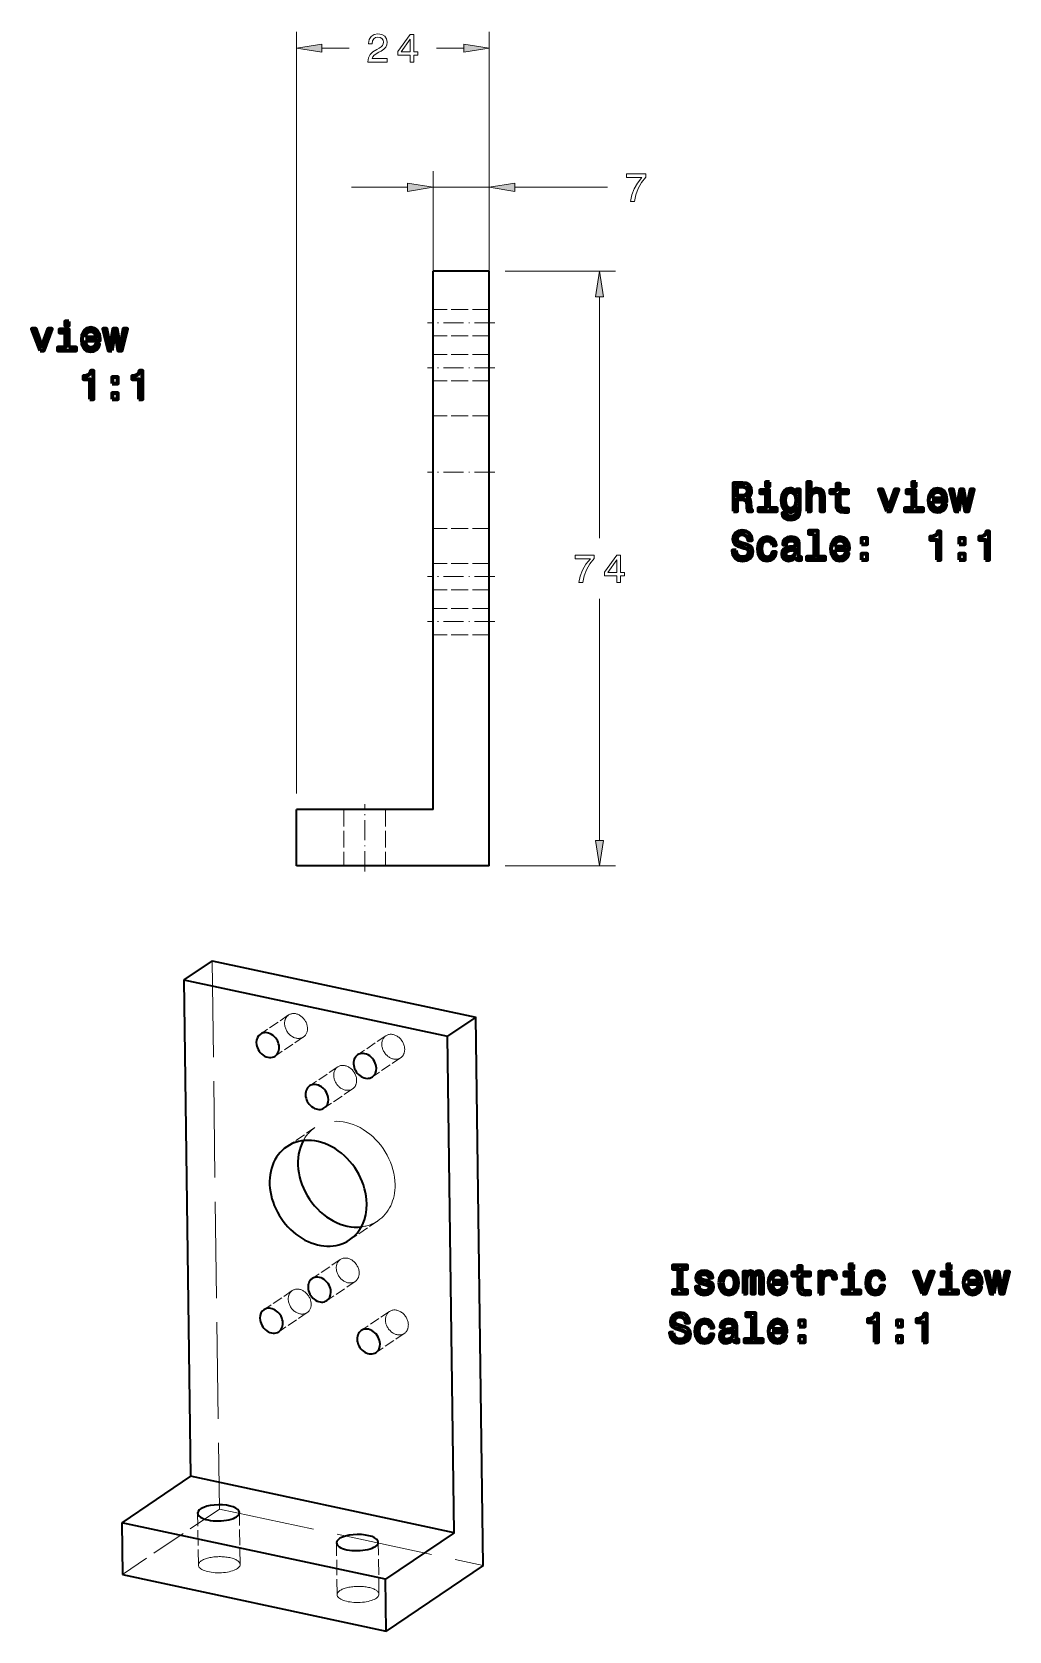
# Model space of a CAD drawing. Extents: x 16 to 259, y 10 to 209.
# Drawn here: x 137.3 to 258.9, y 10 to 209 of the extents above; entities that cross this region are included whole.
import ezdxf

# ---------------------------------------------------------------- set-up
doc = ezdxf.new("R2010")
doc.units = 0
doc.linetypes.add('DASHDOT', pattern=[18.5, 12, -3, 0.5, -3])
doc.linetypes.add('DASHED', pattern=[15, 12, -3])

msp = doc.modelspace()

# ---------------------------------------------------------------- linework, layer by layer
at = {"color": 7, "lineweight": 13}
for p, q in [((170.23587, 114.2388), (170.23587, 209.022125)), ((194.23587, 114.2388), (194.23587, 209.022125)), ((187.23587, 156.2388), (187.23587, 191.689331)), ((194.23587, 156.2388), (194.23587, 191.689331)), ((207.963745, 146.020798), (207.963745, 176.063782)), ((207.963745, 108.413818), (207.963745, 138.456802))]:
    msp.add_line(p, q, dxfattribs=at)
at = {"color": 7, "lineweight": 13, "ltscale": 0.085174}
for p, q in [((173.410889, 207.022125), (176.817841, 207.022125)), ((187.6539, 207.022125), (191.060852, 207.022125))]:
    msp.add_line(p, q, dxfattribs=at)
at = {"color": 7, "lineweight": 13, "ltscale": 0.174625}
msp.add_line((177.075867, 189.689331), (184.060852, 189.689331), dxfattribs=at)
at = {"color": 7, "lineweight": 13, "ltscale": 0.175}
msp.add_line((187.23587, 189.689331), (194.23587, 189.689331), dxfattribs=at)
at = {"color": 7, "lineweight": 13, "ltscale": 0.28875}
msp.add_line((197.410889, 189.689331), (208.960876, 189.689331), dxfattribs=at)
at = {"color": 7, "lineweight": 35}
for p, q in [((187.23587, 112.2388), (187.23587, 179.2388)), ((194.23587, 105.2388), (194.23587, 179.2388)), ((194.23587, 105.2388), (170.23587, 105.2388)), ((159.739105, 93.437881), (192.577148, 86.414574)), ((156.217621, 91.058876), (157.035431, 29.275707)), ((156.217621, 91.058876), (189.055649, 84.035568)), ((193.480408, 18.176453), (192.577148, 86.414574)), ((189.873474, 22.252399), (189.055649, 84.035568)), ((189.873474, 22.252399), (157.035431, 29.275707)), ((181.321259, 16.474804), (148.483231, 23.498112)), ((148.568665, 17.043156), (181.406708, 10.019848))]:
    msp.add_line(p, q, dxfattribs=at)
at = {"color": 7, "lineweight": 35, "ltscale": 0.175}
for p, q in [((194.23587, 179.2388), (187.23587, 179.2388)), ((170.23587, 105.2388), (170.23587, 112.2388))]:
    msp.add_line(p, q, dxfattribs=at)
at = {"color": 7, "lineweight": 13, "ltscale": 0.343197}
for p, q in [((196.23587, 179.2388), (209.963745, 179.2388)), ((196.23587, 105.2388), (209.963745, 105.2388))]:
    msp.add_line(p, q, dxfattribs=at)
at = {"color": 7, "linetype": 'DASHED', "lineweight": 13, "ltscale": 0.175}
for p, q in [((194.23587, 174.4888), (187.23587, 174.4888)), ((194.23587, 174.4888), (187.23587, 174.4888)), ((194.23587, 171.188797), (187.23587, 171.188797)), ((194.23587, 171.188797), (187.23587, 171.188797)), ((194.23587, 168.888794), (187.23587, 168.888794)), ((194.23587, 165.588806), (187.23587, 165.588806)), ((194.23587, 161.2388), (187.23587, 161.2388)), ((194.23587, 147.2388), (187.23587, 147.2388)), ((194.23587, 142.888794), (187.23587, 142.888794)), ((194.23587, 139.588806), (187.23587, 139.588806)), ((194.23587, 137.288803), (187.23587, 137.288803)), ((194.23587, 137.288803), (187.23587, 137.288803)), ((194.23587, 133.9888), (187.23587, 133.9888)), ((194.23587, 133.9888), (187.23587, 133.9888)), ((176.135864, 112.2388), (176.135864, 105.2388)), ((176.135864, 112.2388), (176.135864, 105.2388)), ((181.335876, 112.2388), (181.335876, 105.2388)), ((181.335876, 112.2388), (181.335876, 105.2388))]:
    msp.add_line(p, q, dxfattribs=at)
at = {"color": 7, "linetype": 'DASHDOT', "lineweight": 13, "ltscale": 0.210015}
for p, q in [((194.935913, 172.838806), (186.535324, 172.838806)), ((194.935913, 167.2388), (186.535324, 167.2388)), ((194.935913, 154.2388), (186.535324, 154.2388)), ((194.935913, 141.2388), (186.535324, 141.2388)), ((194.935913, 135.638794), (186.535324, 135.638794))]:
    msp.add_line(p, q, dxfattribs=at)
at = {"color": 7, "lineweight": 35, "ltscale": 0.425}
msp.add_line((187.23587, 112.2388), (170.23587, 112.2388), dxfattribs=at)
at = {"color": 7, "linetype": 'DASHDOT', "lineweight": 13, "ltscale": 0.21}
msp.add_line((178.73587, 104.538803), (178.73587, 112.938797), dxfattribs=at)
at = {"color": 7, "lineweight": 35, "ltscale": 0.106244}
for p, q in [((159.739105, 93.437881), (156.217621, 91.058876)), ((192.577148, 86.414574), (189.055649, 84.035568))]:
    msp.add_line(p, q, dxfattribs=at)
at = {"color": 7, "linetype": 'DASHED', "lineweight": 13}
for p, q in [((159.739105, 93.437881), (160.642365, 25.19976)), ((160.642365, 25.19976), (193.480408, 18.176453))]:
    msp.add_line(p, q, dxfattribs=at)
at = {"color": 7, "linetype": 'DASHED', "lineweight": 13, "ltscale": 0.106244}
for p, q in [((169.263489, 86.68557), (165.741989, 84.306564)), ((171.110794, 83.951073), (167.589294, 81.572067)), ((175.380951, 80.227837), (171.859467, 77.848831)), ((177.228256, 77.49334), (173.706757, 75.114334)), ((172.544769, 72.673256), (169.02327, 70.29425))]:
    msp.add_line(p, q, dxfattribs=at)
at = {"color": 7, "linetype": 'DASHED', "lineweight": 13, "ltscale": 0.106245}
for p, q in [((181.36171, 84.098038), (177.84021, 81.719025)), ((183.209015, 81.363541), (179.687515, 78.984528)), ((180.381805, 61.072361), (176.860306, 58.693352)), ((175.698318, 56.252281), (172.176819, 53.873268)), ((169.71756, 52.38208), (166.19606, 50.003071)), ((177.545624, 53.517784), (174.024124, 51.138771)), ((181.815781, 49.794548), (178.294281, 47.415535)), ((171.564865, 49.647583), (168.043365, 47.268574)), ((183.663086, 47.060051), (180.141586, 44.681038))]:
    msp.add_line(p, q, dxfattribs=at)
at = {"color": 7, "lineweight": 35, "ltscale": 0.258022}
msp.add_line((157.035431, 29.275707), (148.483231, 23.498112), dxfattribs=at)
at = {"color": 7, "linetype": 'DASHED', "lineweight": 13, "ltscale": 0.364267}
msp.add_line((160.642365, 25.19976), (148.568665, 17.043156), dxfattribs=at)
at = {"color": 7, "linetype": 'DASHED', "lineweight": 13, "ltscale": 0.161388}
for p, q in [((158.02243, 18.234104), (157.936981, 24.68906)), ((163.22197, 18.302971), (163.136536, 24.757931)), ((175.305603, 14.537628), (175.220169, 20.992584)), ((180.505157, 14.606495), (180.419708, 21.061451))]:
    msp.add_line(p, q, dxfattribs=at)
at = {"color": 7, "lineweight": 35, "ltscale": 0.161388}
for p, q in [((148.483231, 23.498112), (148.568665, 17.043156)), ((181.406708, 10.019848), (181.321259, 16.474804))]:
    msp.add_line(p, q, dxfattribs=at)
at = {"color": 7, "lineweight": 35, "ltscale": 0.258023}
msp.add_line((189.873474, 22.252399), (181.321259, 16.474804), dxfattribs=at)
at = {"color": 7, "lineweight": 35, "ltscale": 0.364267}
msp.add_line((193.480408, 18.176453), (181.406708, 10.019848), dxfattribs=at)
at = {"color": 7, "lineweight": 13}
for points in [[(173.410889, 207.524994), (170.23587, 207.022125), (173.410889, 206.519257)], [(179.137314, 205.272125), (181.542938, 205.272125), (181.542938, 205.705841), (179.641632, 205.705841), (179.747543, 205.942871), (179.929092, 206.139557), (180.488892, 206.49762), (180.786453, 206.648926), (181.119293, 206.865784), (181.356339, 207.11795), (181.492493, 207.415497), (181.542938, 207.753387), (181.457199, 208.177017), (181.220169, 208.509872), (180.857056, 208.72168), (180.388031, 208.797333), (179.903885, 208.711609), (179.535721, 208.474579), (179.298691, 208.096329), (179.218002, 207.597046), (179.218002, 207.526443), (179.676941, 207.526443), (179.676941, 207.566788), (179.722321, 207.909729), (179.85849, 208.161896), (180.075348, 208.323273), (180.362823, 208.378754), (180.655319, 208.328308), (180.872177, 208.20224), (181.013397, 208.005554), (181.063828, 207.758438), (181.028519, 207.526443), (180.932709, 207.329758), (180.771317, 207.158295), (180.549408, 207.006989), (180.251862, 206.845612), (179.757629, 206.532928), (179.409653, 206.200073), (179.202881, 205.796616), (179.137314, 205.287247)], [(184.381256, 205.272125), (184.835144, 205.272125), (184.835144, 206.139557), (185.334427, 206.139557), (185.334427, 206.543015), (184.835144, 206.543015), (184.835144, 208.696472), (184.376221, 208.696472), (182.843079, 206.583359), (182.843079, 206.139557), (184.381256, 206.139557)], [(183.266708, 206.543015), (184.381256, 208.11145), (184.381256, 206.543015)], [(191.060852, 206.519257), (194.23587, 207.022125), (191.060852, 207.524994)], [(211.809875, 187.939331), (212.319244, 187.939331), (212.485672, 188.771454), (212.778168, 189.548126), (213.191711, 190.269302), (213.731339, 190.945099), (213.731339, 191.363678), (211.330765, 191.363678), (211.330765, 190.904755), (213.247192, 190.904755), (212.692444, 190.223907), (212.273849, 189.512817), (211.981339, 188.756332)], [(184.060852, 189.186462), (187.23587, 189.689331), (184.060852, 190.1922)], [(197.410889, 190.1922), (194.23587, 189.689331), (197.410889, 189.186462)], [(208.466629, 176.063782), (207.963745, 179.2388), (207.460876, 176.063782)], [(205.39473, 140.4888), (205.904099, 140.4888), (206.070526, 141.320938), (206.363037, 142.097595), (206.776581, 142.818771), (207.316208, 143.494568), (207.316208, 143.913147), (204.915619, 143.913147), (204.915619, 143.454224), (206.832047, 143.454224), (206.277298, 142.773376), (205.858704, 142.062286), (205.566208, 141.305801)], [(210.109146, 140.4888), (210.563034, 140.4888), (210.563034, 141.356232), (211.062317, 141.356232), (211.062317, 141.759689), (210.563034, 141.759689), (210.563034, 143.913147), (210.104095, 143.913147), (208.570953, 141.800034), (208.570953, 141.356232), (210.109146, 141.356232)], [(208.994583, 141.759689), (210.109146, 143.32814), (210.109146, 141.759689)], [(207.460876, 108.413818), (207.963745, 105.2388), (208.466629, 108.413818)]]:
    msp.add_lwpolyline(points, close=True, dxfattribs=at)
at = {"color": 7, "lineweight": 100}
for points in [[(138.316315, 169.382172), (138.785324, 169.382172), (139.773804, 172.090378), (139.314865, 172.090378), (138.553345, 169.906662), (137.776688, 172.090378), (137.312714, 172.090378)], [(141.897003, 169.755371), (141.897003, 171.999603), (140.757233, 171.999603), (140.757233, 171.621368), (141.453201, 171.621368), (141.453201, 169.755371), (140.54541, 169.755371), (140.54541, 169.382172), (142.814865, 169.382172), (142.814865, 169.755371)], [(141.91214, 173.003204), (141.443115, 173.003204), (141.443115, 172.498886), (141.91214, 172.498886)], [(143.964722, 170.607681), (145.739944, 170.607681), (145.74498, 170.814453), (145.664291, 171.394424), (145.442383, 171.82814), (145.089371, 172.090378), (144.620346, 172.186203), (144.161407, 172.085342), (143.80838, 171.802917), (143.581436, 171.343994), (143.500748, 170.7388), (143.576401, 170.118484), (143.803345, 169.664597), (144.151321, 169.382172), (144.605209, 169.286346), (144.998581, 169.351913), (145.32135, 169.523376), (145.55838, 169.795715), (145.69455, 170.158829), (145.255798, 170.158829), (145.165009, 169.957092), (145.03389, 169.805801), (144.66069, 169.684769), (144.37323, 169.740234), (144.156372, 169.916748), (144.015152, 170.204224), (143.964722, 170.592545)], [(143.964722, 170.980881), (144.020203, 171.328857), (144.156372, 171.58606), (144.363144, 171.742401), (144.635468, 171.797882), (144.902771, 171.742401), (145.109543, 171.58606), (145.235626, 171.328857), (145.281006, 170.980881)], [(147.252914, 169.382172), (147.656372, 171.681885), (148.05983, 169.382172), (148.483459, 169.382172), (149.14917, 172.090378), (148.72049, 172.090378), (148.271637, 169.79068), (147.87323, 172.090378), (147.434464, 172.090378), (147.036041, 169.79068), (146.587204, 172.090378), (146.163574, 172.090378), (146.829285, 169.382172)], [(144.529572, 163.335342), (144.988495, 163.335342), (144.988495, 166.860565), (144.645569, 166.860565), (144.554779, 166.552917), (144.37323, 166.346146), (144.095856, 166.225113), (143.71257, 166.184769), (143.71257, 165.826691), (144.529572, 165.826691)], [(147.30838, 165.292114), (148.004349, 165.292114), (148.004349, 166.043549), (147.30838, 166.043549)], [(150.601608, 163.335342), (151.060547, 163.335342), (151.060547, 166.860565), (150.717606, 166.860565), (150.626831, 166.552917), (150.445267, 166.346146), (150.167892, 166.225113), (149.784607, 166.184769), (149.784607, 165.826691), (150.601608, 165.826691)], [(147.30838, 163.335342), (148.004349, 163.335342), (148.004349, 164.086777), (147.30838, 164.086777)], [(224.629242, 149.382172), (225.098267, 149.382172), (225.098267, 150.859833), (225.577362, 150.859833), (225.930389, 150.844711), (226.152298, 150.774109), (226.273331, 150.607681), (226.323761, 150.31012), (226.348984, 149.856232), (226.379242, 149.558685), (226.439758, 149.382172), (226.969299, 149.382172), (226.969299, 149.477997), (226.853302, 149.619202), (226.812958, 149.881454), (226.777664, 150.446289), (226.691925, 150.864883), (226.575928, 150.996002), (226.394379, 151.091827), (226.5961, 151.217911), (226.737305, 151.394424), (226.828094, 151.616318), (226.858353, 151.883606), (226.78775, 152.307251), (226.586014, 152.624969), (226.253159, 152.816605), (225.799271, 152.882172), (224.629242, 152.882172)], [(225.668152, 152.453491), (225.975784, 152.423233), (226.192642, 152.327423), (226.328812, 152.150909), (226.374207, 151.87352), (226.323761, 151.581024), (226.187607, 151.40451), (225.955612, 151.313721), (225.637894, 151.288513), (225.098267, 151.288513), (225.098267, 152.453491)], [(229.102585, 149.755371), (229.102585, 151.999603), (227.962814, 151.999603), (227.962814, 151.621368), (228.658783, 151.621368), (228.658783, 149.755371), (227.751007, 149.755371), (227.751007, 149.382172), (230.020447, 149.382172), (230.020447, 149.755371)], [(229.117722, 153.003204), (228.648697, 153.003204), (228.648697, 152.498886), (229.117722, 152.498886)], [(232.890045, 149.503204), (232.890045, 152.090378), (232.466415, 152.090378), (232.466415, 151.651627), (232.118439, 152.050034), (231.906616, 152.150909), (231.669586, 152.186203), (231.240921, 152.085342), (230.908066, 151.802917), (230.691208, 151.34903), (230.615555, 150.7388), (230.691208, 150.12352), (230.908066, 149.669632), (231.240921, 149.382172), (231.669586, 149.286346), (231.911667, 149.321655), (232.113388, 149.41243), (232.466415, 149.795715), (232.466415, 149.41243), (232.426071, 149.109833), (232.315125, 148.892975), (232.103302, 148.766891), (231.785583, 148.721512), (231.508209, 148.75177), (231.311523, 148.827423), (231.195526, 148.958542), (231.160217, 149.135056), (230.731552, 149.135056), (230.731552, 149.114883), (230.797104, 148.792114), (230.99884, 148.550034), (231.321609, 148.393692), (231.760361, 148.338226), (232.284866, 148.413879), (232.632843, 148.625687), (232.829529, 148.993851)], [(231.074493, 150.7388), (231.119873, 151.187653), (231.256042, 151.520508), (231.467865, 151.717194), (231.750275, 151.787796), (232.047836, 151.717194), (232.26973, 151.520508), (232.405899, 151.187653), (232.456329, 150.7388), (232.405899, 150.279861), (232.26973, 149.952057), (232.047836, 149.75032), (231.750275, 149.684769), (231.467865, 149.75032), (231.256042, 149.952057), (231.119873, 150.284912)], [(233.818008, 149.382172), (234.26181, 149.382172), (234.26181, 150.945572), (234.30719, 151.303635), (234.453445, 151.565887), (234.680389, 151.72728), (234.982986, 151.787796), (235.225067, 151.737366), (235.376358, 151.601196), (235.452011, 151.374252), (235.477219, 151.071655), (235.477219, 149.382172), (235.921036, 149.382172), (235.921036, 151.16243), (235.900848, 151.520508), (235.810074, 151.818054), (235.512527, 152.090378), (235.048553, 152.186203), (234.796387, 152.150909), (234.579529, 152.055084), (234.39798, 151.903778), (234.26181, 151.697006), (234.26181, 153.003204), (233.818008, 153.003204)], [(237.449127, 151.621368), (237.449127, 150.26474), (237.479385, 149.825974), (237.62059, 149.523376), (237.903015, 149.346863), (238.382126, 149.286346), (238.906616, 149.311569), (238.906616, 149.694855), (238.523331, 149.664597), (238.175354, 149.704941), (237.988754, 149.831024), (237.908066, 150.042831), (237.892929, 150.340378), (237.892929, 151.621368), (238.906616, 151.621368), (238.906616, 151.999603), (237.892929, 151.999603), (237.892929, 152.791397), (237.449127, 152.791397), (237.449127, 151.999603), (236.682556, 151.999603), (236.682556, 151.621368)], [(243.738037, 149.382172), (244.207047, 149.382172), (245.195526, 152.090378), (244.736588, 152.090378), (243.975067, 149.906662), (243.19841, 152.090378), (242.734436, 152.090378)], [(247.318726, 149.755371), (247.318726, 151.999603), (246.178955, 151.999603), (246.178955, 151.621368), (246.874924, 151.621368), (246.874924, 149.755371), (245.967133, 149.755371), (245.967133, 149.382172), (248.236588, 149.382172), (248.236588, 149.755371)], [(247.333862, 153.003204), (246.864838, 153.003204), (246.864838, 152.498886), (247.333862, 152.498886)], [(249.386444, 150.607681), (251.161667, 150.607681), (251.166702, 150.814453), (251.086014, 151.394424), (250.864105, 151.82814), (250.511093, 152.090378), (250.042068, 152.186203), (249.58313, 152.085342), (249.230103, 151.802917), (249.003159, 151.343994), (248.92247, 150.7388), (248.998123, 150.118484), (249.225067, 149.664597), (249.573044, 149.382172), (250.026932, 149.286346), (250.420303, 149.351913), (250.743073, 149.523376), (250.980103, 149.795715), (251.116272, 150.158829), (250.677521, 150.158829), (250.586731, 149.957092), (250.455612, 149.805801), (250.082413, 149.684769), (249.794952, 149.740234), (249.578094, 149.916748), (249.436874, 150.204224), (249.386444, 150.592545)], [(249.386444, 150.980881), (249.441925, 151.328857), (249.578094, 151.58606), (249.784866, 151.742401), (250.05719, 151.797882), (250.324493, 151.742401), (250.531265, 151.58606), (250.657349, 151.328857), (250.702728, 150.980881)], [(252.674637, 149.382172), (253.078094, 151.681885), (253.481552, 149.382172), (253.905182, 149.382172), (254.570892, 152.090378), (254.142212, 152.090378), (253.693359, 149.79068), (253.294952, 152.090378), (252.856186, 152.090378), (252.457764, 149.79068), (252.008926, 152.090378), (251.585297, 152.090378), (252.251007, 149.382172)], [(224.957047, 144.490234), (224.498123, 144.490234), (224.598984, 143.955658), (224.851151, 143.562286), (225.239471, 143.325256), (225.763962, 143.239517), (226.283417, 143.320206), (226.671753, 143.542114), (226.918869, 143.890091), (227.009644, 144.34903), (226.93399, 144.762573), (226.722183, 145.029861), (226.379242, 145.206375), (225.920303, 145.337509), (225.526932, 145.433319), (225.26973, 145.544281), (225.123474, 145.705658), (225.078094, 145.957825), (225.123474, 146.184769), (225.254608, 146.356232), (225.456329, 146.472229), (225.733704, 146.512573), (226.016129, 146.462143), (226.238037, 146.325974), (226.384293, 146.09903), (226.454895, 145.791397), (226.913818, 145.791397), (226.913818, 145.801483), (226.83313, 146.275543), (226.5961, 146.628571), (226.2229, 146.850479), (225.718582, 146.926117), (225.264694, 146.850479), (224.911667, 146.638657), (224.684723, 146.310852), (224.604019, 145.887222), (224.669586, 145.508972), (224.861237, 145.25177), (225.163818, 145.080292), (225.577362, 144.949173), (225.98587, 144.833176), (226.293503, 144.722229), (226.480103, 144.560852), (226.54567, 144.298599), (226.485153, 144.031311), (226.328812, 143.829575), (226.091782, 143.703491), (225.784134, 143.663147), (225.441208, 143.718628), (225.178955, 143.880005), (225.012527, 144.142258)], [(229.470734, 145.145859), (229.9095, 145.145859), (229.818726, 145.549316), (229.601868, 145.86705), (229.263962, 146.063736), (228.825211, 146.139374), (228.341064, 146.038513), (227.9729, 145.756088), (227.740921, 145.297165), (227.660217, 144.681885), (227.73587, 144.071655), (227.962814, 143.617767), (228.320892, 143.335342), (228.810074, 143.239517), (229.24379, 143.31517), (229.581696, 143.526978), (229.813675, 143.859833), (229.914551, 144.303635), (229.490921, 144.303635), (229.415268, 144.021225), (229.274048, 143.809402), (229.072327, 143.678284), (228.825211, 143.637939), (228.517578, 143.703491), (228.29567, 143.905228), (228.1595, 144.233032), (228.114105, 144.697021), (228.1595, 145.150909), (228.300705, 145.478714), (228.527664, 145.68045), (228.825211, 145.751053), (229.087448, 145.705658), (229.284149, 145.589661), (229.415268, 145.398026)], [(232.390778, 143.68837), (232.390778, 143.673233), (232.415985, 143.50177), (232.491638, 143.380737), (232.809357, 143.284912), (233.056473, 143.325256), (233.056473, 143.668198), (232.950562, 143.653061), (232.809357, 143.718628), (232.784149, 143.920364), (232.784149, 145.322372), (232.723618, 145.68045), (232.547104, 145.932602), (232.239471, 146.083908), (231.805756, 146.139374), (231.382126, 146.078857), (231.069443, 145.907394), (230.872757, 145.640091), (230.80719, 145.287079), (230.80719, 145.256805), (231.205612, 145.256805), (231.240921, 145.468628), (231.351868, 145.619919), (231.533417, 145.710709), (231.790619, 145.746002), (232.03775, 145.720795), (232.214264, 145.645142), (232.32016, 145.514023), (232.355469, 145.332458), (232.335297, 145.120651), (232.254608, 145.01474), (232.052872, 144.96431), (231.674637, 144.923965), (231.240921, 144.833176), (230.933273, 144.671799), (230.751724, 144.419632), (230.696243, 144.046432), (230.746674, 143.713577), (230.903015, 143.466461), (231.155182, 143.31012), (231.503159, 143.254654), (231.972183, 143.360565)], [(234.700562, 146.583176), (234.700562, 143.708542), (233.78775, 143.708542), (233.78775, 143.335342), (236.052155, 143.335342), (236.052155, 143.708542), (235.144379, 143.708542), (235.144379, 146.956375), (234.004608, 146.956375), (234.004608, 146.583176)], [(237.242355, 144.560852), (239.017578, 144.560852), (239.022614, 144.767624), (238.941925, 145.347595), (238.720016, 145.781311), (238.366989, 146.043549), (237.89798, 146.139374), (237.439041, 146.038513), (237.086014, 145.756088), (236.85907, 145.297165), (236.778381, 144.691971), (236.854034, 144.071655), (237.080978, 143.617767), (237.428955, 143.335342), (237.882843, 143.239517), (238.276215, 143.305084), (238.598984, 143.476547), (238.836014, 143.748886), (238.972183, 144.112), (238.533417, 144.112), (238.442642, 143.910263), (238.311523, 143.758972), (237.938324, 143.637939), (237.650848, 143.693405), (237.43399, 143.869919), (237.292786, 144.157394), (237.242355, 144.545715)], [(237.242355, 144.934052), (237.297836, 145.282028), (237.43399, 145.53923), (237.640778, 145.695572), (237.913101, 145.751053), (238.180389, 145.695572), (238.387161, 145.53923), (238.513245, 145.282028), (238.55864, 144.934052)], [(240.586014, 145.292114), (241.281982, 145.292114), (241.281982, 146.043549), (240.586014, 146.043549)], [(249.951294, 143.335342), (250.410217, 143.335342), (250.410217, 146.860565), (250.067291, 146.860565), (249.976501, 146.552917), (249.794952, 146.346146), (249.517578, 146.225113), (249.134293, 146.184769), (249.134293, 145.826691), (249.951294, 145.826691)], [(252.730103, 145.292114), (253.426071, 145.292114), (253.426071, 146.043549), (252.730103, 146.043549)], [(256.023346, 143.335342), (256.482269, 143.335342), (256.482269, 146.860565), (256.139343, 146.860565), (256.048553, 146.552917), (255.866989, 146.346146), (255.589615, 146.225113), (255.206329, 146.184769), (255.206329, 145.826691), (256.023346, 145.826691)], [(232.340332, 144.283463), (232.279816, 144.021225), (232.118439, 143.819489), (231.876358, 143.68837), (231.578812, 143.642975), (231.387161, 143.668198), (231.251007, 143.748886), (231.165268, 143.890091), (231.140045, 144.086777), (231.160217, 144.26329), (231.240921, 144.389374), (231.563675, 144.530594), (231.972183, 144.59111), (232.340332, 144.712143)], [(240.586014, 143.335342), (241.281982, 143.335342), (241.281982, 144.086777), (240.586014, 144.086777)], [(252.730103, 143.335342), (253.426071, 143.335342), (253.426071, 144.086777), (252.730103, 144.086777)], [(217.749313, 52.439812), (217.103775, 52.439812), (217.103775, 52.016182), (218.858826, 52.016182), (218.858826, 52.439812), (218.213287, 52.439812), (218.213287, 55.092552), (218.858826, 55.092552), (218.858826, 55.516182), (217.103775, 55.516182), (217.103775, 55.092552), (217.749313, 55.092552)], [(221.299744, 53.594711), (220.871063, 53.695576), (220.553345, 53.811569), (220.447433, 54.048603), (220.477692, 54.215031), (220.583603, 54.336067), (220.755081, 54.411716), (221.002197, 54.441975), (221.239227, 54.411716), (221.425827, 54.320938), (221.54686, 54.184769), (221.59729, 54.003212), (222.031006, 54.003212), (222.031006, 54.013302), (221.955368, 54.34111), (221.748596, 54.598316), (221.425827, 54.759697), (221.002197, 54.820217), (220.573517, 54.759697), (220.260834, 54.593269), (220.064148, 54.346153), (220.003632, 54.033474), (220.049026, 53.730881), (220.190231, 53.519062), (220.422226, 53.367767), (220.760117, 53.26186), (221.254349, 53.140823), (221.556946, 53.01474), (221.637634, 52.913876), (221.667892, 52.762581), (221.622513, 52.575981), (221.501465, 52.434769), (221.304779, 52.34399), (221.042542, 52.313732), (220.765167, 52.34399), (220.563431, 52.449898), (220.427261, 52.621368), (220.371796, 52.858402), (219.943115, 52.858402), (220.013718, 52.454945), (220.22049, 52.162437), (220.548309, 51.985924), (221.002197, 51.920361), (221.476257, 51.985924), (221.824234, 52.162437), (222.036057, 52.444855), (222.11171, 52.813011), (222.056229, 53.130733), (221.899887, 53.347595), (221.642685, 53.488804)], [(222.878265, 53.367767), (222.958969, 52.752495), (223.190948, 52.298603), (223.559113, 52.016182), (224.053345, 51.920361), (224.542542, 52.016182), (224.91069, 52.29356), (225.142685, 52.747452), (225.228424, 53.367767), (225.142685, 53.98304), (224.91069, 54.441975), (224.542542, 54.719353), (224.053345, 54.820217), (223.559113, 54.719353), (223.190948, 54.436932), (222.958969, 53.98304)], [(223.332169, 53.37281), (223.377548, 53.826702), (223.518768, 54.15451), (223.745712, 54.356239), (224.053345, 54.426846), (224.355942, 54.356239), (224.582886, 54.159554), (224.724091, 53.826702), (224.774521, 53.37281), (224.724091, 52.913876), (224.582886, 52.581024), (224.355942, 52.379295), (224.053345, 52.313732), (223.745712, 52.379295), (223.518768, 52.581024), (223.377548, 52.913876)], [(225.868912, 52.016182), (226.277405, 52.016182), (226.277405, 53.826702), (226.302628, 54.099033), (226.378265, 54.295719), (226.494263, 54.411716), (226.645569, 54.457104), (226.766602, 54.416759), (226.84729, 54.315895), (226.887634, 54.144424), (226.902771, 53.91748), (226.902771, 52.016182), (227.286057, 52.016182), (227.286057, 53.826702), (227.311264, 54.09399), (227.386917, 54.290676), (227.50795, 54.411716), (227.659256, 54.457104), (227.780289, 54.416759), (227.860977, 54.315895), (227.911407, 53.91748), (227.911407, 52.016182), (228.319916, 52.016182), (228.319916, 53.887218), (228.294693, 54.275547), (228.214005, 54.573097), (228.052628, 54.754654), (227.790375, 54.820217), (227.482742, 54.719353), (227.245712, 54.426846), (227.059113, 54.71431), (226.746429, 54.820217), (226.458969, 54.719353), (226.262283, 54.436932), (226.262283, 54.724396), (225.868912, 54.724396)], [(229.469772, 53.241688), (231.244995, 53.241688), (231.250031, 53.44846), (231.169342, 54.028431), (230.947433, 54.462147), (230.594406, 54.724396), (230.125397, 54.820217), (229.666458, 54.719353), (229.313431, 54.436932), (229.086487, 53.977997), (229.005798, 53.37281), (229.081451, 52.752495), (229.308395, 52.298603), (229.656372, 52.016182), (230.11026, 51.920361), (230.503632, 51.985924), (230.826401, 52.157391), (231.063431, 52.429726), (231.1996, 52.792839), (230.760834, 52.792839), (230.670059, 52.59111), (230.53894, 52.439812), (230.165741, 52.318775), (229.878265, 52.374252), (229.661407, 52.550766), (229.520203, 52.838226), (229.469772, 53.226555)], [(229.469772, 53.614883), (229.525253, 53.962868), (229.661407, 54.220074), (229.868195, 54.376411), (230.140518, 54.431889), (230.407806, 54.376411), (230.614578, 54.220074), (230.740662, 53.962868), (230.786057, 53.614883)], [(232.71257, 54.255375), (232.71257, 52.898746), (232.742828, 52.459988), (232.884033, 52.157391), (233.166458, 51.980881), (233.645569, 51.920361), (234.170059, 51.945576), (234.170059, 52.328861), (233.786774, 52.298603), (233.438797, 52.338947), (233.252197, 52.465031), (233.171509, 52.676846), (233.156372, 52.974396), (233.156372, 54.255375), (234.170059, 54.255375), (234.170059, 54.633617), (233.156372, 54.633617), (233.156372, 55.425404), (232.71257, 55.425404), (232.71257, 54.633617), (231.945999, 54.633617), (231.945999, 54.255375)], [(235.319916, 52.016182), (235.763718, 52.016182), (235.763718, 53.564453), (235.809113, 53.937653), (235.945282, 54.204941), (236.167175, 54.366325), (236.464722, 54.421803), (236.68663, 54.386497), (236.853058, 54.285633), (236.953918, 54.114166), (236.989227, 53.882175), (237.43808, 53.882175), (237.377548, 54.290676), (237.211121, 54.583183), (236.933746, 54.759697), (236.555511, 54.820217), (236.298309, 54.779869), (236.076401, 54.679005), (235.879715, 54.507538), (235.723373, 54.275547), (235.723373, 54.724396), (235.319916, 54.724396)], [(239.546143, 52.389381), (239.546143, 54.633617), (238.406372, 54.633617), (238.406372, 54.255375), (239.102341, 54.255375), (239.102341, 52.389381), (238.19455, 52.389381), (238.19455, 52.016182), (240.464005, 52.016182), (240.464005, 52.389381)], [(239.561279, 55.637218), (239.092255, 55.637218), (239.092255, 55.132896), (239.561279, 55.132896)], [(242.950317, 53.826702), (243.389084, 53.826702), (243.298309, 54.23016), (243.081451, 54.547882), (242.743546, 54.744568), (242.304779, 54.820217), (241.820633, 54.719353), (241.452484, 54.436932), (241.22049, 53.977997), (241.139801, 53.362724), (241.215454, 52.752495), (241.442398, 52.298603), (241.800461, 52.016182), (242.289658, 51.920361), (242.723373, 51.99601), (243.061279, 52.207825), (243.293259, 52.540676), (243.394119, 52.984482), (242.97049, 52.984482), (242.894836, 52.702061), (242.753632, 52.490246), (242.55191, 52.359123), (242.304779, 52.318775), (241.997147, 52.384338), (241.775253, 52.586067), (241.639084, 52.913876), (241.593689, 53.377853), (241.639084, 53.831745), (241.780289, 54.159554), (242.007233, 54.361282), (242.304779, 54.431889), (242.567032, 54.386497), (242.763718, 54.270504), (242.894836, 54.078861)], [(248.109543, 52.016182), (248.578552, 52.016182), (249.567032, 54.724396), (249.108093, 54.724396), (248.346573, 52.540676), (247.569916, 54.724396), (247.105942, 54.724396)], [(251.690231, 52.389381), (251.690231, 54.633617), (250.550461, 54.633617), (250.550461, 54.255375), (251.246429, 54.255375), (251.246429, 52.389381), (250.338654, 52.389381), (250.338654, 52.016182), (252.608093, 52.016182), (252.608093, 52.389381)], [(251.705353, 55.637218), (251.236343, 55.637218), (251.236343, 55.132896), (251.705353, 55.132896)], [(253.75795, 53.241688), (255.533173, 53.241688), (255.538208, 53.44846), (255.45752, 54.028431), (255.235626, 54.462147), (254.882599, 54.724396), (254.413574, 54.820217), (253.954636, 54.719353), (253.601608, 54.436932), (253.374664, 53.977997), (253.293976, 53.37281), (253.369629, 52.752495), (253.596573, 52.298603), (253.94455, 52.016182), (254.398438, 51.920361), (254.791809, 51.985924), (255.114578, 52.157391), (255.351608, 52.429726), (255.487778, 52.792839), (255.049011, 52.792839), (254.958237, 52.59111), (254.827118, 52.439812), (254.453918, 52.318775), (254.166458, 52.374252), (253.9496, 52.550766), (253.80838, 52.838226), (253.75795, 53.226555)], [(253.75795, 53.614883), (253.813431, 53.962868), (253.9496, 54.220074), (254.156372, 54.376411), (254.428711, 54.431889), (254.695999, 54.376411), (254.902771, 54.220074), (255.028839, 53.962868), (255.074234, 53.614883)], [(257.046143, 52.016182), (257.449585, 54.315895), (257.853058, 52.016182), (258.276672, 52.016182), (258.942383, 54.724396), (258.513733, 54.724396), (258.06488, 52.424683), (257.666443, 54.724396), (257.227692, 54.724396), (256.829285, 52.424683), (256.380432, 54.724396), (255.956802, 54.724396), (256.622498, 52.016182)], [(217.184464, 47.124252), (216.72554, 47.124252), (216.826401, 46.589668), (217.078568, 46.196297), (217.466888, 45.959267), (217.991379, 45.873531), (218.510834, 45.954224), (218.89917, 46.176125), (219.146286, 46.524109), (219.237061, 46.98304), (219.161407, 47.396587), (218.9496, 47.663876), (218.606659, 47.840389), (218.14772, 47.971516), (217.754349, 48.067337), (217.497147, 48.178288), (217.350891, 48.339668), (217.305511, 48.591831), (217.350891, 48.818775), (217.482025, 48.990246), (217.683746, 49.106239), (217.961121, 49.146587), (218.243546, 49.096153), (218.465454, 48.959988), (218.61171, 48.73304), (218.682312, 48.425404), (219.141235, 48.425404), (219.141235, 48.43549), (219.060547, 48.909554), (218.823517, 49.262581), (218.450317, 49.484482), (217.945999, 49.560131), (217.492111, 49.484482), (217.139084, 49.272667), (216.91214, 48.944859), (216.831436, 48.521225), (216.897003, 48.142982), (217.088654, 47.88578), (217.391235, 47.71431), (217.804779, 47.583187), (218.213287, 47.46719), (218.52092, 47.356239), (218.70752, 47.194859), (218.773087, 46.93261), (218.71257, 46.665318), (218.556229, 46.463589), (218.319199, 46.337509), (218.011551, 46.297161), (217.668625, 46.352638), (217.406372, 46.514023), (217.239944, 46.776268)], [(221.698151, 47.779873), (222.136917, 47.779873), (222.046143, 48.183331), (221.829285, 48.501053), (221.491379, 48.697739), (221.052628, 48.773388), (220.568481, 48.672523), (220.200317, 48.390102), (219.968338, 47.931168), (219.887634, 47.315895), (219.963287, 46.705666), (220.190231, 46.251774), (220.548309, 45.969353), (221.037491, 45.873531), (221.471207, 45.949181), (221.809113, 46.160995), (222.041092, 46.493847), (222.141968, 46.937653), (221.718338, 46.937653), (221.642685, 46.655231), (221.501465, 46.443417), (221.299744, 46.312294), (221.052628, 46.271946), (220.744995, 46.337509), (220.523087, 46.539238), (220.386917, 46.867046), (220.341522, 47.331024), (220.386917, 47.784916), (220.528122, 48.112724), (220.755081, 48.314453), (221.052628, 48.385059), (221.314865, 48.339668), (221.511566, 48.223675), (221.642685, 48.032032)], [(224.618195, 46.32238), (224.618195, 46.307247), (224.643402, 46.13578), (224.719055, 46.01474), (225.036774, 45.918919), (225.28389, 45.959267), (225.28389, 46.302204), (225.177979, 46.287075), (225.036774, 46.352638), (225.011566, 46.554367), (225.011566, 47.956383), (224.951035, 48.314453), (224.774521, 48.566616), (224.466888, 48.717911), (224.033173, 48.773388), (223.609543, 48.712868), (223.29686, 48.541397), (223.100174, 48.274109), (223.034607, 47.921082), (223.034607, 47.890823), (223.433029, 47.890823), (223.468338, 48.102638), (223.579285, 48.253937), (223.760834, 48.344711), (224.018036, 48.380016), (224.265167, 48.354801), (224.441681, 48.279152), (224.547577, 48.148026), (224.582886, 47.966473), (224.562714, 47.754654), (224.482025, 47.648746), (224.280289, 47.598316), (223.902054, 47.557968), (223.468338, 47.46719), (223.16069, 47.305809), (222.979141, 47.053646), (222.92366, 46.680447), (222.974091, 46.347595), (223.130432, 46.100475), (223.382599, 45.944138), (223.730576, 45.88866), (224.1996, 45.994568)], [(226.927979, 49.21719), (226.927979, 46.342552), (226.015167, 46.342552), (226.015167, 45.969353), (228.279572, 45.969353), (228.279572, 46.342552), (227.371796, 46.342552), (227.371796, 49.590389), (226.232025, 49.590389), (226.232025, 49.21719)], [(229.469772, 47.194859), (231.244995, 47.194859), (231.250031, 47.40163), (231.169342, 47.981602), (230.947433, 48.415318), (230.594406, 48.677567), (230.125397, 48.773388), (229.666458, 48.672523), (229.313431, 48.390102), (229.086487, 47.931168), (229.005798, 47.325981), (229.081451, 46.705666), (229.308395, 46.251774), (229.656372, 45.969353), (230.11026, 45.873531), (230.503632, 45.939095), (230.826401, 46.110561), (231.063431, 46.382896), (231.1996, 46.74601), (230.760834, 46.74601), (230.670059, 46.544281), (230.53894, 46.392982), (230.165741, 46.271946), (229.878265, 46.327423), (229.661407, 46.503937), (229.520203, 46.791397), (229.469772, 47.179726)], [(229.469772, 47.568054), (229.525253, 47.916039), (229.661407, 48.173244), (229.868195, 48.329582), (230.140518, 48.385059), (230.407806, 48.329582), (230.614578, 48.173244), (230.740662, 47.916039), (230.786057, 47.568054)], [(232.813431, 47.926125), (233.509399, 47.926125), (233.509399, 48.677567), (232.813431, 48.677567)], [(242.178711, 45.969353), (242.637634, 45.969353), (242.637634, 49.494568), (242.294708, 49.494568), (242.203918, 49.186932), (242.022369, 48.98016), (241.744995, 48.859123), (241.36171, 48.818775), (241.36171, 48.460709), (242.178711, 48.460709)], [(244.95752, 47.926125), (245.653488, 47.926125), (245.653488, 48.677567), (244.95752, 48.677567)], [(248.250748, 45.969353), (248.709686, 45.969353), (248.709686, 49.494568), (248.366745, 49.494568), (248.27597, 49.186932), (248.094406, 48.98016), (247.817032, 48.859123), (247.433746, 48.818775), (247.433746, 48.460709), (248.250748, 48.460709)], [(224.567749, 46.91748), (224.507233, 46.655231), (224.345856, 46.453503), (224.103775, 46.32238), (223.806229, 46.276989), (223.614578, 46.302204), (223.478424, 46.382896), (223.392685, 46.524109), (223.367462, 46.720795), (223.387634, 46.897308), (223.468338, 47.023388), (223.791092, 47.164597), (224.1996, 47.225117), (224.567749, 47.346153)], [(232.813431, 45.969353), (233.509399, 45.969353), (233.509399, 46.720795), (232.813431, 46.720795)], [(244.95752, 45.969353), (245.653488, 45.969353), (245.653488, 46.720795), (244.95752, 46.720795)]]:
    msp.add_lwpolyline(points, close=True, dxfattribs=at)
at = {"color": 7, "linetype": 'DASHED', "lineweight": 13}
for centre, major_axis, ratio, start_param, end_param in [((170.187134, 85.318321), (-0.92366, 1.367241), 0.794617, 6.2831737531, 7.1635065722), ((170.187134, 85.318321), (-0.92366, 1.367241), 0.794617, 0.880321265, 3.1415810995), ((170.187134, 85.318321), (-0.92366, 1.367241), 0.794617, 3.1415810995, 6.2831737531), ((182.28537, 82.730789), (-0.92366, 1.367241), 0.794617, 6.2831737531, 9.4247664067), ((182.28537, 82.730789), (-0.92366, 1.367241), 0.794617, 4.0219139186, 6.2831737531), ((182.28537, 82.730789), (-0.92366, 1.367241), 0.794617, 3.1415810995, 4.0219139186), ((176.304611, 78.860588), (-0.92366, 1.367241), 0.794617, 6.2831737531, 9.4247664067), ((176.304611, 78.860588), (-0.92366, 1.367241), 0.794617, 4.0219139186, 6.2831737531), ((176.304611, 78.860588), (-0.92366, 1.367241), 0.794617, 3.1415810995, 4.0219139186), ((176.463287, 66.87281), (-3.918579, 5.800415), 0.794617, 4.0219139186, 6.2831737531), ((176.463287, 66.87281), (-3.918579, 5.800415), 0.794617, 6.2831737531, 6.6752188312), ((176.463287, 66.87281), (-3.918579, 5.800415), 0.794617, 3.1415810995, 4.0219139186), ((176.463287, 66.87281), (-3.918579, 5.800415), 0.794617, 2.749560378, 3.1415810995), ((176.621964, 54.885033), (-0.92366, 1.367241), 0.794617, 6.2831737531, 9.4247664067), ((176.621964, 54.885033), (-0.92366, 1.367241), 0.794617, 4.0219139186, 6.2831737531), ((176.621964, 54.885033), (-0.92366, 1.367241), 0.794617, 3.1415810995, 4.0219139186), ((170.641205, 51.014832), (-0.92366, 1.367241), 0.794617, 6.2831737531, 7.1635065722), ((170.641205, 51.014832), (-0.92366, 1.367241), 0.794617, 3.1415810995, 6.2831737531), ((170.641205, 51.014832), (-0.92366, 1.367241), 0.794617, 0.880321265, 3.1415810995), ((182.739441, 48.427299), (-0.92366, 1.367241), 0.794617, 6.2831737531, 9.4247664067), ((182.739441, 48.427299), (-0.92366, 1.367241), 0.794617, 4.0219139186, 6.2831737531), ((182.739441, 48.427299), (-0.92366, 1.367241), 0.794617, 3.1415810995, 4.0219139186), ((160.622208, 18.268539), (-2.599777, -0.034416), 0.386671, 4.1800789063, 6.2832062404), ((160.622208, 18.268539), (-2.599777, -0.034416), 0.386671, 0.0000209333, 3.1416135868), ((160.622208, 18.268539), (-2.599777, -0.034416), 0.386671, 3.1416135868, 4.1800789063), ((177.90538, 14.57206), (-2.599777, -0.034416), 0.386671, 4.1800789063, 6.2832062404), ((177.90538, 14.57206), (-2.599777, -0.034416), 0.386671, 0.0000209333, 3.1416135868), ((177.90538, 14.57206), (-2.599777, -0.034416), 0.386671, 3.1416135868, 4.1800789063)]:
    msp.add_ellipse(centre, major_axis=major_axis, ratio=ratio, start_param=start_param, end_param=end_param, dxfattribs=at)
at = {"color": 7, "lineweight": 35}
for centre, major_axis, ratio, start_param, end_param in [((166.665649, 82.939316), (-0.92366, 1.367241), 0.794617, 6.2831737531, 7.1635065722), ((166.665649, 82.939316), (-0.92366, 1.367241), 0.794617, 3.1415810995, 6.2831737531), ((166.665649, 82.939316), (-0.92366, 1.367241), 0.794617, 0.880321265, 3.1415810995), ((178.76387, 80.351776), (-0.92366, 1.367241), 0.794617, 6.2831737531, 9.4247664067), ((178.76387, 80.351776), (-0.92366, 1.367241), 0.794617, 4.0219139186, 6.2831737531), ((178.76387, 80.351776), (-0.92366, 1.367241), 0.794617, 3.1415810995, 4.0219139186), ((172.783112, 76.481583), (-0.92366, 1.367241), 0.794617, 6.2831737531, 9.4247664067), ((172.783112, 76.481583), (-0.92366, 1.367241), 0.794617, 4.0219139186, 6.2831737531), ((172.783112, 76.481583), (-0.92366, 1.367241), 0.794617, 3.1415810995, 4.0219139186), ((172.941788, 64.493797), (-3.918579, 5.800415), 0.794617, 6.2831737531, 9.4247664067), ((172.941788, 64.493797), (-3.918579, 5.800415), 0.794617, 4.0219139186, 6.2831737531), ((176.463287, 66.87281), (-3.918579, 5.800415), 0.794617, 0.392033524, 2.749560378), ((172.941788, 64.493797), (-3.918579, 5.800415), 0.794617, 3.1415810995, 4.0219139186), ((173.100464, 52.50602), (-0.92366, 1.367241), 0.794617, 6.2831737531, 9.4247664067), ((173.100464, 52.50602), (-0.92366, 1.367241), 0.794617, 4.0219139186, 6.2831737531), ((173.100464, 52.50602), (-0.92366, 1.367241), 0.794617, 3.1415810995, 4.0219139186), ((167.11972, 48.635822), (-0.92366, 1.367241), 0.794617, 6.2831737531, 7.1635065722), ((167.11972, 48.635822), (-0.92366, 1.367241), 0.794617, 3.1415810995, 6.2831737531), ((167.11972, 48.635822), (-0.92366, 1.367241), 0.794617, 0.880321265, 3.1415810995), ((179.217941, 46.048286), (-0.92366, 1.367241), 0.794617, 6.2831737531, 9.4247664067), ((179.217941, 46.048286), (-0.92366, 1.367241), 0.794617, 4.0219139186, 6.2831737531), ((179.217941, 46.048286), (-0.92366, 1.367241), 0.794617, 3.1415810995, 4.0219139186), ((160.536758, 24.723495), (2.599777, 0.034416), 0.386671, 0.0000209333, 3.1416135868), ((160.536758, 24.723495), (2.599777, 0.034416), 0.386671, 3.1416135868, 4.1800789063), ((160.536758, 24.723495), (2.599777, 0.034416), 0.386671, 4.1800789063, 6.2832062404), ((177.819931, 21.02702), (2.599777, 0.034416), 0.386671, 0.0000209333, 3.1416135868), ((177.819931, 21.02702), (2.599777, 0.034416), 0.386671, 3.1416135868, 4.1800789063), ((177.819931, 21.02702), (2.599777, 0.034416), 0.386671, 4.1800789063, 6.2832062404)]:
    msp.add_ellipse(centre, major_axis=major_axis, ratio=ratio, start_param=start_param, end_param=end_param, dxfattribs=at)
at = {"color": 7, "lineweight": 13}
for points in [[(173.410889, 207.524994), (170.23587, 207.022125), (173.410889, 207.524994), (173.410889, 206.519257)], [(191.060852, 206.519257), (194.23587, 207.022125), (191.060852, 206.519257), (191.060852, 207.524994)], [(184.060852, 189.186462), (187.23587, 189.689331), (184.060852, 189.186462), (184.060852, 190.1922)], [(197.410889, 190.1922), (194.23587, 189.689331), (197.410889, 190.1922), (197.410889, 189.186462)], [(208.466629, 176.063782), (207.963745, 179.2388), (208.466629, 176.063782), (207.460876, 176.063782)], [(207.460876, 108.413818), (207.963745, 105.2388), (207.460876, 108.413818), (208.466629, 108.413818)]]:
    msp.add_solid(points, dxfattribs=at)

doc.saveas('drawing.dxf')
